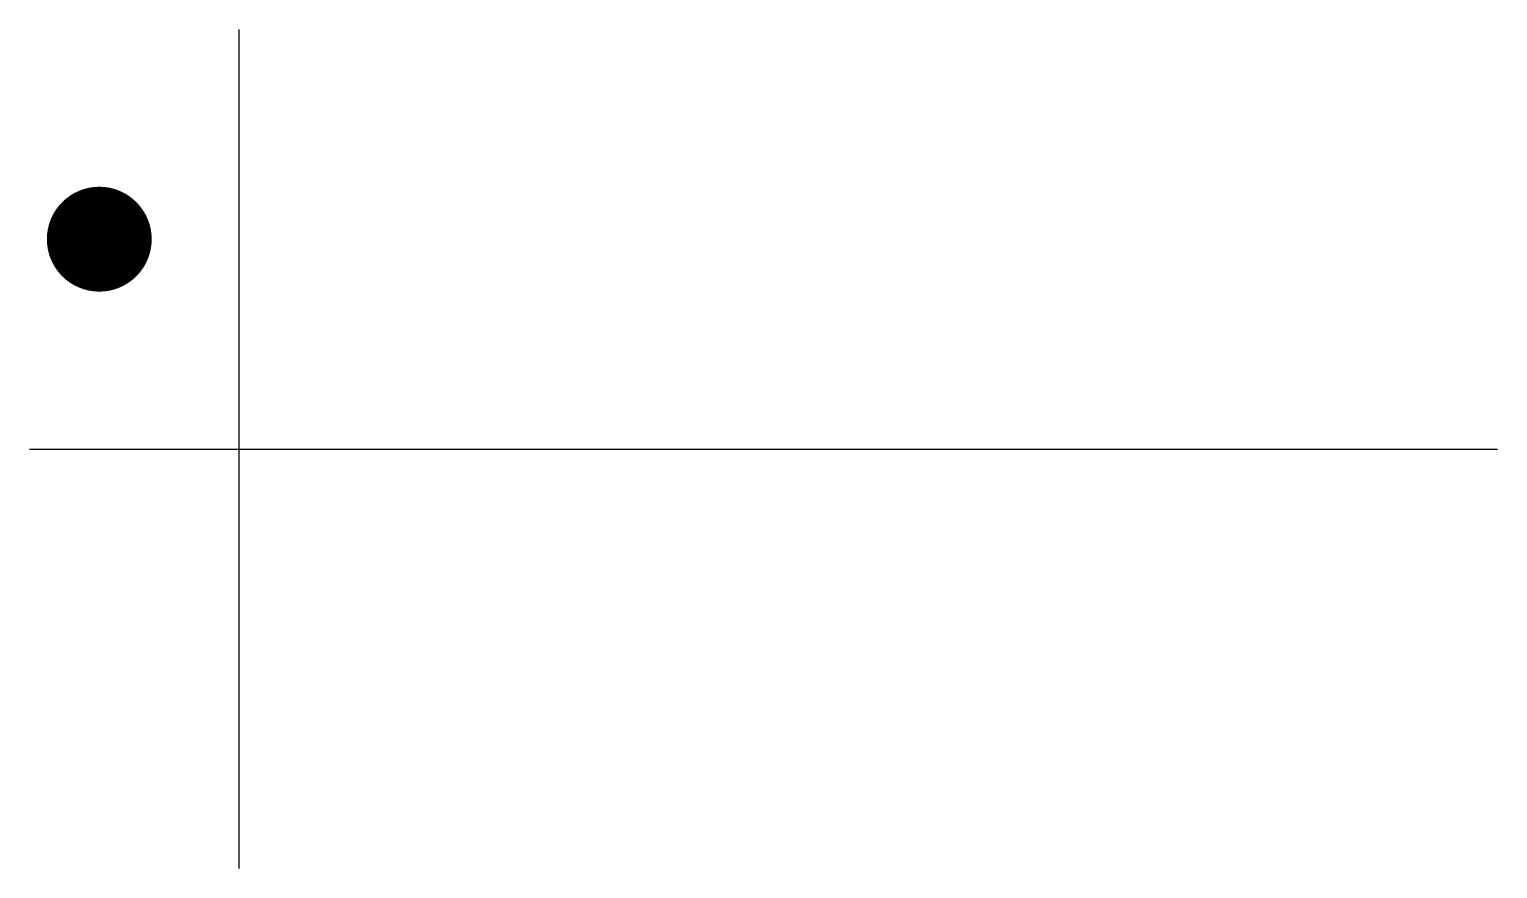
# Model space of a CAD drawing. Extents: x -3 to 18, y -6 to 6.
import ezdxf

# ---------------------------------------------------------------- set-up
doc = ezdxf.new("R2010")
doc.units = 0
doc.layers.get('0').update_dxf_attribs({"linetype": 'CONTINUOUS'})

msp = doc.modelspace()

# ---------------------------------------------------------------- linework, layer by layer
at = {"color": 0}
for p, q in [((0, -6), (0, 6)), ((-3, 0), (18, 0))]:
    msp.add_line(p, q, dxfattribs=at)
at = {"color": 0, "const_width": 0.75}
msp.add_lwpolyline([(-2, 2.625, 1), (-2, 3.375, 1)], format="xyb", close=True, dxfattribs=at)

doc.saveas('drawing.dxf')
